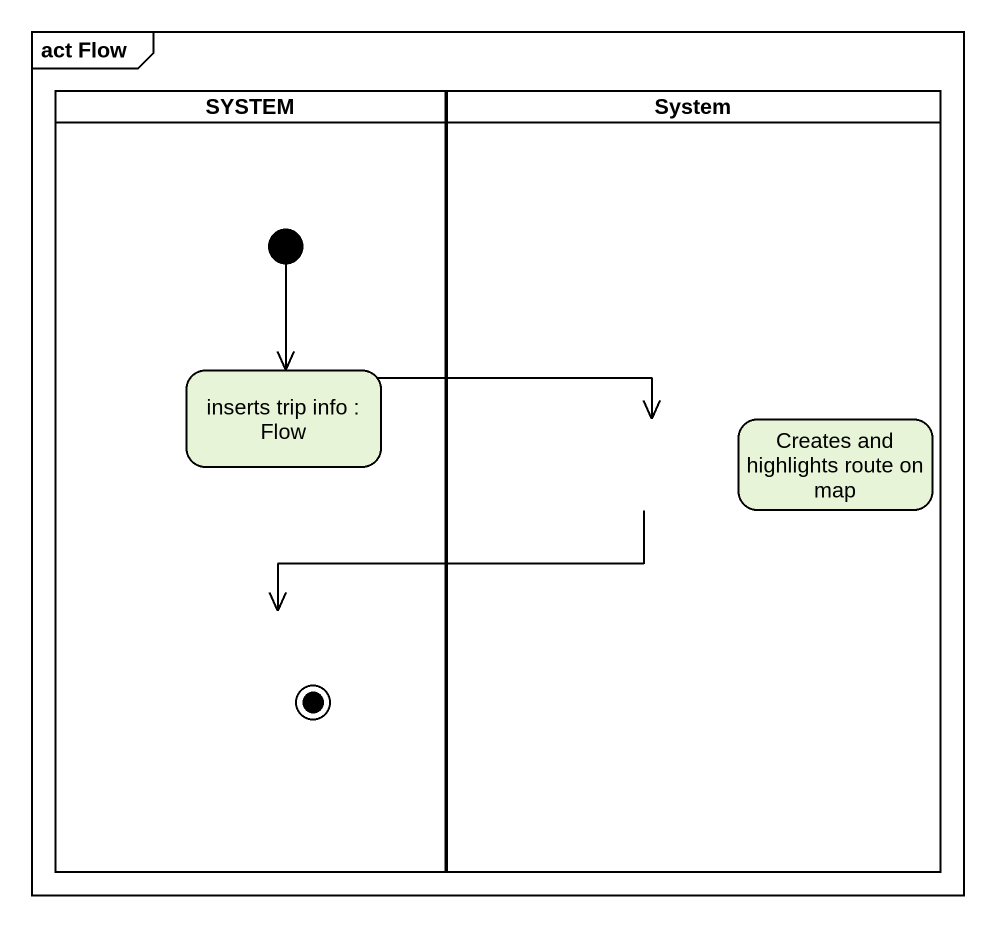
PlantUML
@startuml
mainframe act Flow
hide empty description
state SYSTEM <<partition>> {
  state "inserts trip info : Flow" as inserts_trip_info
  state final1 <<end>>
  [*] --> inserts_trip_info
}
state System <<partition>> {
  state "Creates and highlights route on map" as Creates_and_highlights
}
inserts_trip_info -right-> Creates_and_highlights
Creates_and_highlights -left-> final1
@enduml
